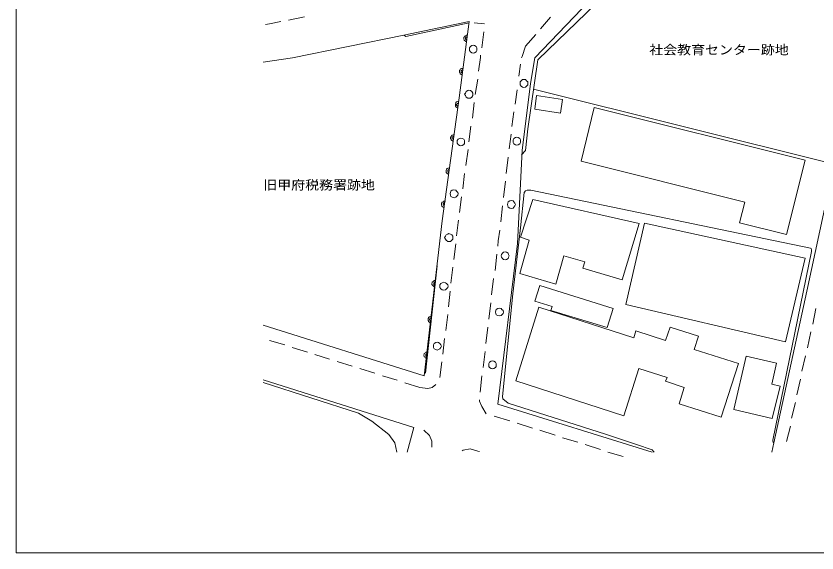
# Model space of a CAD drawing. Units: millimetres, scale not verified. Extents: x -102500 to 102766, y -71500 to 71500.
# Drawn here: x -102500 to 23860, y -71500 to 13234 of the extents above; entities that cross this region are included whole.
import ezdxf
from ezdxf.enums import TextEntityAlignment as Align

# ---------------------------------------------------------------- set-up
doc = ezdxf.new("R2010")
doc.units = ezdxf.units.MM
doc.header["$LTSCALE"] = 500
doc.layers.add('0-0_0', color=7, linetype='Continuous', lineweight=25)
doc.layers.add('0-1_DM2500_H29', color=7, linetype='Continuous', lineweight=18)
doc.styles.add('ＭＳ ゴシック', font='')
doc.styles.get('ＭＳ ゴシック').set_extended_font_data('MS Gothic')

msp = doc.modelspace()

# ---------------------------------------------------------------- linework, layer by layer
at = {"layer": '0-0_0', "color": 8, "lineweight": 18}
msp.add_lwpolyline([(-102500, -71500), (102500, -71500), (102500, 71500), (-102500, 71500)], close=True, dxfattribs=at)
at = {"layer": '0-1_DM2500_H29'}
for p, q in [((-56998.1, 13112.3), (-59488.9, 12585.8)), ((-19758.4, 11208.8), (-18178.9, 13071.8)), ((-28567.1, 11978.3), (-30207.4, 12180.8)), ((-28992.4, 8211.8), (-28688.6, 10722.8)), ((-22127.6, 8454.8), (-20487.4, 10317.8)), ((-63521.3, 5941.7), (-58881.4, 6632.3)), ((-22917.4, 5660.3), (-23160.4, 3756.8)), ((-30085.9, 840.8), (-29660.6, 3270.8)), ((-23767.9, -698.2), (-23464.1, 1610.3)), ((-30511.1, -2885.2), (-30207.4, -414.7)), ((-24253.9, -4221.7), (-23950.1, -1872.7)), ((-31057.9, -6611.2), (-30754.1, -4140.7)), ((-24679.1, -7745.2), (-24375.4, -5396.2)), ((-31543.9, -10337.2), (-31179.4, -7826.2)), ((-25165.1, -11592.7), (-24861.4, -9041.2)), ((-32029.9, -14022.7), (-31726.1, -11592.7)), ((-25590.4, -15399.7), (-25286.6, -12848.2)), ((-32515.9, -17748.7), (-32212.1, -15278.2)), ((-26015.6, -19247.2), (-25772.6, -16695.7)), ((-35249.6, -19085.2), (-38104.9, -43547.2)), ((-33427.1, -25200.7), (-33123.4, -22730.2)), ((-26926.9, -26942.2), (-26623.1, -24350.2)), ((-36039.4, -26172.7), (-37922.6, -43142.2)), ((-33913.1, -28926.7), (-33609.4, -26415.7)), ((-27473.6, -30749.2), (-27169.9, -28197.7)), ((-34277.6, -32652.7), (-34034.6, -30182.2)), ((-27898.9, -34596.7), (-27595.1, -32045.2)), ((-34702.9, -36378.7), (-34399.1, -33867.7)), ((23191.9, -35406.7), (23677.9, -32936.2)), ((-38104.9, -43547.2), (-63521.3, -35562.8)), ((-28384.9, -38444.2), (-28081.1, -35852.2)), ((22341.4, -39132.7), (22888.1, -36621.7)), ((-35188.9, -40104.7), (-34885.1, -37634.2)), ((-60096.4, -38646.7), (-62526.4, -37958.2)), ((-56512.1, -39821.2), (-58942.1, -39051.7)), ((-53049.4, -40914.7), (-55357.9, -40185.7)), ((-28810.1, -42251.2), (-28506.4, -39699.7)), ((21490.9, -42818.2), (22037.6, -40388.2)), ((-49465.1, -42008.2), (-51834.4, -41279.2)), ((-35614.1, -43830.7), (-35310.4, -41319.7)), ((-45880.9, -43142.2), (-48250.1, -42372.7)), ((-63521.3, -44162.5), (-39745.1, -51687.7)), ((-42357.4, -44235.7), (-44665.9, -43547.2)), ((-29296.1, -46098.7), (-28992.4, -43547.2)), ((20701.1, -46544.2), (21247.9, -44073.7)), ((-48493.1, -49419.7), (-63521.3, -44619.9)), ((-38773.1, -45369.7), (-41142.4, -44640.7)), ((-2146.8, -55589.8), (-26501.6, -48002.2)), ((19850.6, -50229.7), (20458.1, -47759.2)), ((-24618.4, -50634.7), (-27048.4, -49905.7)), ((-40780.4, -55589.8), (-39745.1, -51687.7)), ((-21034.1, -51809.2), (-23464.1, -51039.7)), ((19060.9, -53915.2), (19668.4, -51485.2)), ((-17449.9, -52902.7), (-19879.9, -52133.2)), ((-42398.7, -55589.8), (-42721.9, -54117.7)), ((-13865.6, -54036.7), (-16295.6, -53307.7)), ((17056.1, -54117.7), (16727.5, -55589.8)), ((-29356.9, -55494.7), (-29660.6, -55413.7)), ((-10281.4, -55170.7), (-12711.4, -54401.2)), ((-6697.1, -56264.2), (-9127.1, -55575.7)), ((-1958.6, -55413.7), (-1841.3, -55589.8))]:
    msp.add_line(p, q, dxfattribs=at)
at = {"layer": '0-1_DM2500_H29', "color": 8}
msp.add_line((-20858.5, 1670.9), (26583.1, -10160.7), dxfattribs=at)
at = {"layer": '0-1_DM2500_H29'}
for points in [[(-26501.6, -48002.2), (-23403.4, -22649.2), (-22674.4, -7988.2), (-21337.9, 2582.3), (-20669.6, 6632.3), (-10767.4, 17000.3), (-4753.1, 18701.3), (3994.9, 20321.3), (4298.6, 20321.3)], [(4298.6, 20321.3), (18878.6, 21455.3), (27140.6, 20078.3), (30056.6, 19551.8), (32608.1, 18296.3), (28416.4, -1629.7), (22280.6, -30182.2), (17056.1, -54117.7)], [(-60703.9, 12342.8), (-62526.4, 12018.8), (-63133.9, 11897.3)], [(-58881.4, 6632.3), (-41324.6, 10196.3), (-30997.1, 12342.8), (-32576.6, 314.3), (-35249.6, -19085.2)], [(-30997.1, 12342.8), (-32576.6, 314.3), (-35249.6, -19085.2)], [(-31300.9, 10196.3), (-31422.4, 10196.3), (-31483.1, 10196.3), (-31543.9, 10115.3), (-31604.6, 10074.8), (-31726.1, 10034.3), (-31786.9, 9912.8), (-31847.6, 9831.8), (-31847.6, 9791.3), (-31847.6, 9669.8), (-31847.6, 9588.8), (-31786.9, 9467.3), (-31786.9, 9386.3), (-31726.1, 9345.8), (-31604.6, 9264.8), (-31543.9, 9224.3), (-31422.4, 9183.8)], [(-31300.9, 9912.8), (-31422.4, 9912.8), (-31483.1, 9912.8), (-31483.1, 9872.3), (-31543.9, 9872.3), (-31543.9, 9831.8), (-31604.6, 9791.3), (-31604.6, 9750.8), (-31604.6, 9669.8), (-31604.6, 9629.3), (-31543.9, 9588.8), (-31543.9, 9548.3), (-31483.1, 9467.3), (-31422.4, 9467.3), (-31422.4, 9426.8)], [(-22127.6, 8454.8), (-22674.4, 6834.8), (-22735.1, 6632.3)], [(-29539.1, 4526.3), (-29235.4, 6713.3), (-29235.4, 7037.3)], [(-32029.9, 4931.3), (-32090.6, 4971.8), (-32151.4, 4931.3), (-32212.1, 4931.3), (-32394.4, 4890.8), (-32455.1, 4769.3), (-32455.1, 4728.8), (-32515.9, 4647.8), (-32515.9, 4526.3), (-32515.9, 4445.3), (-32515.9, 4323.8), (-32455.1, 4242.8), (-32455.1, 4121.3), (-32394.4, 4080.8), (-32272.9, 4040.3), (-32212.1, 3959.3), (-32090.6, 3959.3)], [(-32029.9, 4728.8), (-32090.6, 4728.8), (-32090.6, 4688.3), (-32151.4, 4688.3), (-32212.1, 4688.3), (-32212.1, 4647.8), (-32212.1, 4566.8), (-32272.9, 4526.3), (-32272.9, 4485.8), (-32272.9, 4445.3), (-32272.9, 4364.3), (-32212.1, 4323.8), (-32212.1, 4283.3), (-32151.4, 4242.8), (-32090.6, 4242.8)], [(-32698.1, -252.7), (-32758.9, -252.7), (-32819.6, -252.7), (-33001.9, -333.7), (-33062.6, -374.2), (-33123.4, -414.7), (-33123.4, -536.2), (-33184.1, -617.2), (-33184.1, -738.7), (-33184.1, -819.7), (-33184.1, -941.2), (-33184.1, -981.7), (-33123.4, -1062.7), (-33062.6, -1184.2), (-33001.9, -1224.7), (-32880.4, -1265.2), (-32819.6, -1265.2)], [(-32698.1, -536.2), (-32758.9, -536.2), (-32819.6, -536.2), (-32819.6, -576.7), (-32880.4, -576.7), (-32880.4, -617.2), (-33001.9, -657.7), (-33001.9, -738.7), (-33001.9, -779.2), (-33001.9, -819.7), (-33001.9, -860.2), (-32880.4, -941.2), (-32880.4, -981.7), (-32819.6, -981.7), (-32819.6, -1022.2), (-32758.9, -1022.2)], [(-33366.4, -5517.7), (-33487.9, -5517.7), (-33548.6, -5517.7), (-33670.1, -5558.2), (-33730.9, -5639.2), (-33791.6, -5679.7), (-33852.4, -5760.7), (-33973.9, -5841.7), (-33973.9, -5922.7), (-33973.9, -6003.7), (-33973.9, -6125.2), (-33852.4, -6206.2), (-33852.4, -6327.7), (-33791.6, -6368.2), (-33730.9, -6408.7), (-33609.4, -6489.7), (-33487.9, -6530.2)], [(-33427.1, -5760.7), (-33487.9, -5760.7), (-33548.6, -5760.7), (-33548.6, -5841.7), (-33670.1, -5841.7), (-33670.1, -5882.2), (-33670.1, -5922.7), (-33730.9, -5963.2), (-33730.9, -6003.7), (-33670.1, -6084.7), (-33670.1, -6125.2), (-33670.1, -6165.7), (-33609.4, -6165.7), (-33609.4, -6206.2), (-33487.9, -6206.2), (-33487.9, -6287.2)], [(-34095.4, -10742.2), (-34156.1, -10742.2), (-34277.6, -10782.7), (-34399.1, -10782.7), (-34459.9, -10823.2), (-34581.4, -10944.7), (-34581.4, -10985.2), (-34642.1, -11066.2), (-34642.1, -11187.7), (-34642.1, -11268.7), (-34642.1, -11390.2), (-34642.1, -11471.2), (-34581.4, -11511.7), (-34459.9, -11633.2), (-34399.1, -11673.7), (-34338.4, -11714.2), (-34277.6, -11714.2)], [(-34095.4, -10985.2), (-34156.1, -10985.2), (-34277.6, -10985.2), (-34277.6, -11025.7), (-34338.4, -11025.7), (-34338.4, -11066.2), (-34399.1, -11106.7), (-34399.1, -11187.7), (-34399.1, -11228.2), (-34399.1, -11268.7), (-34399.1, -11309.2), (-34338.4, -11390.2), (-34338.4, -11430.7), (-34277.6, -11471.2), (-34156.1, -11471.2)], [(17056.1, -54117.7), (16934.6, -54036.7), (16873.9, -53915.2), (16873.9, -53712.7), (16873.9, -53672.2), (23009.6, -23904.7), (23009.6, -23661.7), (22948.9, -23459.2), (22827.4, -23418.7), (-21277.1, -14265.7), (-21884.6, -14265.7), (-22127.6, -14346.7), (-22309.9, -14589.7), (-22917.4, -20178.7), (-24132.4, -30627.7), (-25772.6, -46787.2), (-25711.9, -47192.2), (-24861.4, -47880.7), (-9491.6, -52740.7), (-4631.6, -54360.7), (-2140.9, -55211.2), (-2019.4, -55332.7), (-1958.6, -55413.7)], [(-34763.6, -15966.7), (-34945.9, -15966.7), (-35006.6, -15966.7), (-35067.4, -16007.2), (-35128.1, -16088.2), (-35249.6, -16128.7), (-35310.4, -16209.7), (-35371.1, -16331.2), (-35371.1, -16412.2), (-35371.1, -16493.2), (-35371.1, -16574.2), (-35310.4, -16695.7), (-35310.4, -16776.7), (-35249.6, -16817.2), (-35128.1, -16938.7), (-35006.6, -16938.7), (-34945.9, -16979.2)], [(-34885.1, -16209.7), (-34945.9, -16209.7), (-35006.6, -16209.7), (-35006.6, -16290.7), (-35067.4, -16331.2), (-35067.4, -16371.7), (-35128.1, -16412.2), (-35128.1, -16493.2), (-35067.4, -16533.7), (-35067.4, -16574.2), (-35067.4, -16614.7), (-35006.6, -16695.7), (-34945.9, -16736.2)], [(-33001.9, -21474.7), (-32758.9, -19368.7), (-32698.1, -18963.7)], [(-26501.6, -23094.7), (-26440.9, -22244.2), (-26197.9, -20543.2)], [(-36282.4, -28521.7), (-36403.9, -28521.7), (-36525.4, -28521.7), (-36586.1, -28562.2), (-36646.9, -28643.2), (-36707.6, -28683.7), (-36829.1, -28764.7), (-36829.1, -28886.2), (-36889.9, -28967.2), (-36889.9, -29088.7), (-36889.9, -29169.7), (-36829.1, -29210.2), (-36707.6, -29331.7), (-36646.9, -29372.2), (-36586.1, -29493.7), (-36525.4, -29493.7), (-36464.6, -29534.2)], [(-36343.1, -28764.7), (-36403.9, -28764.7), (-36525.4, -28764.7), (-36525.4, -28845.7), (-36586.1, -28886.2), (-36586.1, -28926.7), (-36586.1, -28967.2), (-36586.1, -29048.2), (-36586.1, -29088.7), (-36586.1, -29129.2), (-36586.1, -29169.7), (-36525.4, -29210.2), (-36403.9, -29291.2)], [(-36950.6, -34191.7), (-37011.4, -34191.7), (-37132.9, -34191.7), (-37254.4, -34232.2), (-37315.1, -34272.7), (-37436.6, -34313.2), (-37436.6, -34434.7), (-37497.4, -34475.2), (-37497.4, -34596.7), (-37497.4, -34677.7), (-37497.4, -34799.2), (-37436.6, -34880.2), (-37436.6, -35001.7), (-37315.1, -35042.2), (-37254.4, -35082.7), (-37193.6, -35123.2), (-37011.4, -35123.2)], [(-36950.6, -34434.7), (-37011.4, -34434.7), (-37132.9, -34434.7), (-37193.6, -34475.2), (-37193.6, -34515.7), (-37254.4, -34596.7), (-37254.4, -34637.2), (-37254.4, -34677.7), (-37254.4, -34718.2), (-37193.6, -34799.2), (-37193.6, -34839.7), (-37132.9, -34880.2), (-37011.4, -34880.2)], [(-37558.1, -39780.7), (-37618.9, -39780.7), (-37801.1, -39821.2), (-37861.9, -39821.2), (-37922.6, -39902.2), (-37983.4, -39983.2), (-38104.9, -40023.7), (-38104.9, -40145.2), (-38165.6, -40226.2), (-38165.6, -40347.7), (-38104.9, -40428.7), (-38104.9, -40550.2), (-37983.4, -40590.7), (-37922.6, -40671.7), (-37861.9, -40752.7), (-37801.1, -40793.2), (-37740.4, -40793.2)], [(-37618.9, -40023.7), (-37740.4, -40023.7), (-37740.4, -40064.2), (-37801.1, -40064.2), (-37801.1, -40145.2), (-37861.9, -40185.7), (-37861.9, -40226.2), (-37861.9, -40266.7), (-37861.9, -40347.7), (-37861.9, -40388.2), (-37861.9, -40428.7), (-37801.1, -40469.2), (-37801.1, -40550.2), (-37740.4, -40550.2), (-37618.9, -40550.2)], [(-38773.1, -45369.7), (-37558.1, -45531.7), (-36829.1, -45369.7), (-36282.4, -44924.2)], [(-28324.1, -49541.2), (-28992.4, -48407.2), (-29356.9, -47556.7), (-29356.9, -47354.2)], [(-42721.9, -54117.7), (-43693.9, -52781.2), (-46366.9, -50675.2), (-48493.1, -49419.7)], [(-36889.9, -54806.2), (-36889.9, -53834.2), (-37254.4, -52943.2), (-38165.6, -52133.2)], [(-29660.6, -55413.7), (-30875.6, -55089.7), (-31969.1, -55251.7), (-32090.6, -55373.2)]]:
    msp.add_lwpolyline(points, dxfattribs=at)
at = {"layer": '0-1_DM2500_H29', "color": 30}
for points in [[(4298.6, 20321.3), (3812.6, 19065.8), (-6879.4, 17000.3), (-10949.6, 15218.3), (-20183.6, 6308.3), (-21763.1, -4545.7), (-22127.6, -7988.2), (-22735.1, -8676.7)], [(-30997.1, 12140.3), (-41020.9, 9993.8), (-41324.6, 10196.3)]]:
    msp.add_lwpolyline(points, dxfattribs=at)
at = {"layer": '0-1_DM2500_H29'}
for points in [[(-29782.1, 7968.8), (-29782.1, 7766.3), (-29903.6, 7563.8), (-30146.6, 7442.3), (-30328.9, 7361.3), (-30571.9, 7442.3), (-30814.9, 7563.8), (-30936.4, 7766.3), (-30936.4, 8049.8), (-30936.4, 8211.8), (-30814.9, 8414.3), (-30571.9, 8576.3), (-30328.9, 8616.8), (-30146.6, 8576.3), (-29903.6, 8414.3), (-29782.1, 8211.8)], [(-21763.1, 2582.3), (-21763.1, 2379.8), (-21945.4, 2177.3), (-22127.6, 2015.3), (-22370.6, 1974.8), (-22613.6, 2015.3), (-22795.9, 2177.3), (-22978.1, 2379.8), (-22978.1, 2622.8), (-22978.1, 2825.3), (-22795.9, 3027.8), (-22613.6, 3189.8), (-22370.6, 3230.3), (-22127.6, 3189.8), (-21945.4, 3027.8), (-21763.1, 2825.3)], [(-30450.4, 881.3), (-30450.4, 678.8), (-30571.9, 435.8), (-30814.9, 273.8), (-31057.9, 273.8), (-31240.1, 273.8), (-31483.1, 435.8), (-31604.6, 678.8), (-31726.1, 881.3), (-31604.6, 1083.8), (-31483.1, 1326.8), (-31240.1, 1488.8), (-31118.6, 1529.3), (-30814.9, 1488.8), (-30571.9, 1326.8), (-30450.4, 1083.8)], [(-31726.1, -6611.2), (-31726.1, -6894.7), (-31847.6, -7056.7), (-32090.6, -7218.7), (-32333.6, -7259.2), (-32515.9, -7218.7), (-32758.9, -7056.7), (-32880.4, -6854.2), (-32880.4, -6611.2), (-32880.4, -6408.7), (-32758.9, -6206.2), (-32515.9, -6084.7), (-32333.6, -6044.2), (-32090.6, -6084.7), (-31847.6, -6206.2), (-31726.1, -6408.7)], [(-22917.4, -6489.7), (-22917.4, -6732.7), (-23038.9, -6935.2), (-23281.9, -7097.2), (-23524.9, -7137.7), (-23707.1, -7097.2), (-23950.1, -6935.2), (-24071.6, -6732.7), (-24071.6, -6489.7), (-24071.6, -6287.2), (-23950.1, -6084.7), (-23707.1, -5922.7), (-23524.9, -5882.2), (-23281.9, -5922.7), (-23038.9, -6084.7), (-22917.4, -6287.2)], [(-32758.9, -14792.2), (-32819.6, -15035.2), (-33001.9, -15237.7), (-33123.4, -15359.2), (-33366.4, -15440.2), (-33670.1, -15359.2), (-33913.1, -15237.7), (-33973.9, -15035.2), (-34034.6, -14792.2), (-33973.9, -14589.7), (-33913.1, -14387.2), (-33670.1, -14225.2), (-33427.1, -14184.7), (-33123.4, -14225.2), (-33001.9, -14387.2), (-32819.6, -14589.7)], [(-23707.1, -16493.2), (-23828.6, -16736.2), (-23950.1, -16938.7), (-24071.6, -17100.7), (-24314.6, -17141.2), (-24618.4, -17100.7), (-24861.4, -16938.7), (-24922.1, -16736.2), (-24982.9, -16493.2), (-24922.1, -16290.7), (-24861.4, -16088.2), (-24618.4, -15926.2), (-24375.4, -15885.7), (-24071.6, -15926.2), (-23950.1, -16088.2), (-23828.6, -16290.7)], [(-33609.4, -21717.7), (-33609.4, -21960.7), (-33730.9, -22163.2), (-33973.9, -22325.2), (-34216.9, -22365.7), (-34399.1, -22325.2), (-34642.1, -22163.2), (-34763.6, -21960.7), (-34885.1, -21717.7), (-34763.6, -21515.2), (-34642.1, -21312.7), (-34399.1, -21191.2), (-34277.6, -21110.2), (-33973.9, -21191.2), (-33730.9, -21312.7), (-33609.4, -21515.2)], [(-24679.1, -24593.2), (-24800.6, -24836.2), (-24861.4, -25038.7), (-25104.4, -25200.7), (-25286.6, -25241.2), (-25590.4, -25200.7), (-25772.6, -25038.7), (-25894.1, -24836.2), (-25954.9, -24593.2), (-25894.1, -24390.7), (-25772.6, -24188.2), (-25590.4, -24026.2), (-25347.4, -23985.7), (-25104.4, -24026.2), (-24861.4, -24188.2), (-24800.6, -24390.7)], [(-34338.4, -29412.7), (-34399.1, -29615.2), (-34581.4, -29817.7), (-34763.6, -29979.7), (-35006.6, -30020.2), (-35249.6, -29979.7), (-35492.6, -29817.7), (-35614.1, -29615.2), (-35614.1, -29372.2), (-35614.1, -29169.7), (-35492.6, -28967.2), (-35249.6, -28845.7), (-35006.6, -28764.7), (-34763.6, -28845.7), (-34581.4, -28967.2), (-34399.1, -29169.7)], [(-25651.1, -33705.7), (-25833.4, -33908.2), (-25954.9, -34029.7), (-26197.9, -34070.2), (-26501.6, -34029.7), (-26744.6, -33908.2), (-26805.4, -33705.7), (-26866.1, -33503.2), (-26805.4, -33219.7), (-26744.6, -33057.7), (-26501.6, -32895.7), (-26258.6, -32855.2), (-25954.9, -32895.7), (-25833.4, -33057.7), (-25651.1, -33219.7), (-25590.4, -33503.2)], [(-35371.1, -38849.2), (-35492.6, -39092.2), (-35614.1, -39294.7), (-35857.1, -39416.2), (-36039.4, -39497.2), (-36282.4, -39416.2), (-36525.4, -39294.7), (-36646.9, -39092.2), (-36646.9, -38849.2), (-36646.9, -38646.7), (-36525.4, -38444.2), (-36282.4, -38282.2), (-36039.4, -38241.7), (-35857.1, -38282.2), (-35614.1, -38444.2), (-35492.6, -38646.7)], [(-26744.6, -41805.7), (-26744.6, -42048.7), (-26866.1, -42251.2), (-27109.1, -42372.7), (-27352.1, -42453.7), (-27534.4, -42372.7), (-27777.4, -42251.2), (-27898.9, -42048.7), (-27898.9, -41805.7), (-27898.9, -41603.2), (-27777.4, -41400.7), (-27534.4, -41238.7), (-27352.1, -41198.2), (-27109.1, -41238.7), (-26866.1, -41400.7), (-26744.6, -41603.2)]]:
    msp.add_lwpolyline(points, close=True, dxfattribs=at)
at = {"layer": '0-1_DM2500_H29', "color": 8}
for points in [[(-16295.6, 71.3), (-16599.4, -2075.2), (-20669.6, -1467.7), (-20365.9, 678.8)], [(21976.9, -9527.2), (19060.9, -21231.7), (11649.4, -19409.2), (12499.9, -16128.7), (-13318.9, -9648.7), (-11314.1, -1224.7)], [(-4206.4, -19490.2), (-6879.4, -28400.2), (-13075.9, -26537.2), (-12772.1, -25565.2), (-16052.6, -24593.2), (-17328.4, -29088.7), (-23038.9, -27387.7), (-21520.1, -22122.7), (-22917.4, -21677.2), (-20973.4, -15723.7)], [(21976.9, -24957.7), (18878.6, -38160.7), (-6271.9, -32288.2), (-3355.9, -19449.7)], [(-8276.6, -32936.2), (-9248.6, -35933.2), (-18118.1, -33260.2), (-17935.9, -32612.2), (-20669.6, -31761.7), (-19879.9, -29291.2)], [(-23646.4, -44357.2), (-20001.4, -32733.7), (-5056.9, -37553.2), (-4692.4, -36459.7), (-14.6, -37958.2), (714.4, -35852.2), (5149.1, -37310.2), (4480.9, -39416.2), (11467.1, -41603.2), (8733.4, -50067.7), (2111.6, -47961.7), (2901.4, -45369.7), (-14.6, -44397.7), (228.4, -43830.7), (-4267.1, -42372.7), (-6636.4, -49865.2)], [(17481.4, -41522.2), (16752.4, -44883.7), (18028.1, -45167.2), (16813.1, -50270.2), (10738.1, -48852.7), (12682.1, -40428.7)]]:
    msp.add_lwpolyline(points, close=True, dxfattribs=at)

# ---------------------------------------------------------------- texts
at = {"layer": '0-0_0', "style": 'ＭＳ ゴシック', "width": 1.1}
for s, p in [('社会教育センター跡地', (-2598, 6728.7)), ('旧甲府税務署跡地', (-63481.2, -14593.9))]:
    msp.add_text(s, height=1466, dxfattribs=at).set_placement(p, align=Align.BOTTOM_LEFT)

doc.saveas('drawing.dxf')
